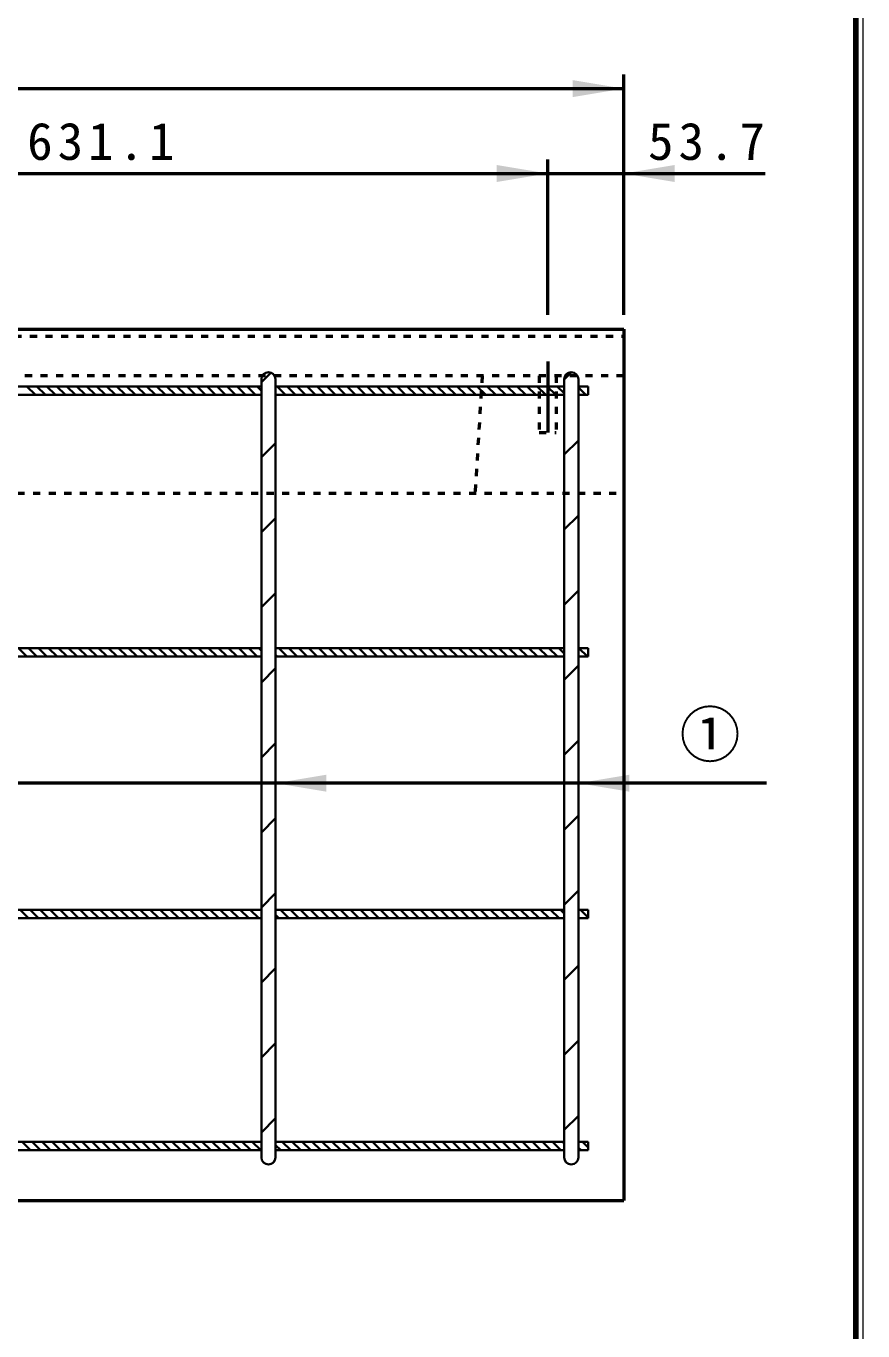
# Model space of a CAD drawing. Units: millimetres, scale not verified. Extents: x 100 to 4105, y 100 to 2870.
# Drawn here: x 3514 to 4105, y 841 to 1763 of the extents above; entities that cross this region are included whole.
import ezdxf
from ezdxf.enums import TextEntityAlignment as Align

# ---------------------------------------------------------------- set-up
doc = ezdxf.new("R2010")
doc.units = ezdxf.units.MM
doc.header["$LTSCALE"] = 5
doc.linetypes.add('USER1', pattern=[13.4, 10, -1.2, 1, -1.2])
doc.linetypes.add('USER2', pattern=[2.2, 1, -1.2])
doc.layers.add('V-nasSTD', color=7, linetype='Continuous', lineweight=50)
doc.styles.add('ＭＳ ゴシック', font='')
doc.styles.get('ＭＳ ゴシック').set_extended_font_data('MS Gothic')

msp = doc.modelspace()

# ---------------------------------------------------------------- hatches: boundary and pattern name
at = {"layer": 'V-nasSTD'}
for points in [[(3900, 1712.887), (3936, 1718.887), (3900, 1724.887)], [(3846.3, 1652.887), (3882.3, 1658.887), (3846.3, 1664.887)], [(3972, 1664.887), (3936, 1658.887), (3972, 1652.887)], [(3726, 1233.887), (3690, 1227.887), (3726, 1221.887)], [(3940, 1233.887), (3904, 1227.887), (3940, 1221.887)]]:
    msp.add_hatch(color=256, dxfattribs=at).paths.add_polyline_path(points)

# ---------------------------------------------------------------- linework, layer by layer
at = {"layer": 'V-nasSTD', "lineweight": 100}
msp.add_line((4100, 105), (4100, 2865), dxfattribs=at)
at = {"layer": 'V-nasSTD'}
for p, q in [((3936, 1558.887), (3936, 1728.887)), ((1936, 1718.887), (3936, 1718.887)), ((3882.3, 1558.887), (3882.3, 1668.887)), ((3251.2, 1658.887), (3882.3, 1658.887)), ((3882.3, 1658.887), (3936, 1658.887)), ((3936, 1658.887), (4036, 1658.887)), ((1936, 1548.887), (3936, 1548.887)), ((3936, 1548.887), (3936, 932.887)), ((4037, 1227.887), (3262, 1227.887)), ((1936, 932.887), (3936, 932.887))]:
    msp.add_line(p, q, dxfattribs=at)
at = {"layer": 'V-nasSTD', "linetype": 'USER2'}
for p, q in [((3197.5, 1543.887), (3936, 1543.887)), ((3936, 1515.887), (3197.5, 1515.887)), ((3836, 1515.887), (3831, 1432.887)), ((3876.3, 1515.887), (3876.3, 1475.887)), ((3888.3, 1515.887), (3888.3, 1475.887)), ((3876.3, 1475.887), (3888.3, 1475.887)), ((3188.75, 1432.887), (3936, 1432.887))]:
    msp.add_line(p, q, dxfattribs=at)
at = {"layer": 'V-nasSTD', "linetype": 'USER1'}
msp.add_line((3882.3, 1525.887), (3882.3, 1475.887), dxfattribs=at)
at = {"layer": 'V-nasSTD', "lineweight": 35}
for p, q in [((3680, 1511.314), (3686.755, 1518.069)), ((3680, 1513.387), (3680, 963.387)), ((3690, 1513.387), (3690, 963.387)), ((3894, 1513.182), (3899.201, 1518.383)), ((3894, 1513.387), (3894, 963.387)), ((3904, 1513.387), (3904, 963.387)), ((3476, 1508.387), (3680, 1508.387)), ((3514.333, 1508.387), (3520.333, 1502.387)), ((3521.404, 1508.387), (3527.404, 1502.387)), ((3528.475, 1508.387), (3534.475, 1502.387)), ((3535.546, 1508.387), (3541.546, 1502.387)), ((3542.617, 1508.387), (3548.617, 1502.387)), ((3549.688, 1508.387), (3555.688, 1502.387)), ((3556.759, 1508.387), (3562.759, 1502.387)), ((3563.83, 1508.387), (3569.83, 1502.387)), ((3570.901, 1508.387), (3576.901, 1502.387)), ((3577.972, 1508.387), (3583.972, 1502.387)), ((3585.044, 1508.387), (3591.044, 1502.387)), ((3592.115, 1508.387), (3598.115, 1502.387)), ((3599.186, 1508.387), (3605.186, 1502.387)), ((3606.257, 1508.387), (3612.257, 1502.387)), ((3613.328, 1508.387), (3619.328, 1502.387)), ((3620.399, 1508.387), (3626.399, 1502.387)), ((3627.47, 1508.387), (3633.47, 1502.387)), ((3634.541, 1508.387), (3640.541, 1502.387)), ((3641.612, 1508.387), (3647.612, 1502.387)), ((3648.683, 1508.387), (3654.683, 1502.387)), ((3655.754, 1508.387), (3661.754, 1502.387)), ((3662.825, 1508.387), (3668.825, 1502.387)), ((3669.896, 1508.387), (3675.896, 1502.387)), ((3676.967, 1508.387), (3680, 1505.354)), ((3690, 1508.387), (3894, 1508.387)), ((3691.11, 1508.387), (3697.11, 1502.387)), ((3698.181, 1508.387), (3704.181, 1502.387)), ((3705.252, 1508.387), (3711.252, 1502.387)), ((3712.323, 1508.387), (3718.323, 1502.387)), ((3719.394, 1508.387), (3725.394, 1502.387)), ((3726.465, 1508.387), (3732.465, 1502.387)), ((3733.536, 1508.387), (3739.536, 1502.387)), ((3740.607, 1508.387), (3746.607, 1502.387)), ((3747.678, 1508.387), (3753.678, 1502.387)), ((3754.749, 1508.387), (3760.749, 1502.387)), ((3761.82, 1508.387), (3767.82, 1502.387)), ((3768.891, 1508.387), (3774.891, 1502.387)), ((3775.962, 1508.387), (3781.962, 1502.387)), ((3783.033, 1508.387), (3789.033, 1502.387)), ((3790.105, 1508.387), (3796.105, 1502.387)), ((3797.176, 1508.387), (3803.176, 1502.387)), ((3804.247, 1508.387), (3810.247, 1502.387)), ((3811.318, 1508.387), (3817.318, 1502.387)), ((3818.389, 1508.387), (3824.389, 1502.387)), ((3825.46, 1508.387), (3831.46, 1502.387)), ((3832.531, 1508.387), (3838.531, 1502.387)), ((3839.602, 1508.387), (3845.602, 1502.387)), ((3846.673, 1508.387), (3852.673, 1502.387)), ((3853.744, 1508.387), (3859.744, 1502.387)), ((3860.815, 1508.387), (3866.815, 1502.387)), ((3867.886, 1508.387), (3873.886, 1502.387)), ((3874.957, 1508.387), (3880.957, 1502.387)), ((3882.028, 1508.387), (3888.028, 1502.387)), ((3889.099, 1508.387), (3894, 1503.486)), ((3904, 1508.387), (3911, 1508.387)), ((3904, 1507.628), (3909.242, 1502.387)), ((3910.313, 1508.387), (3911, 1507.699)), ((3911, 1508.387), (3911, 1502.387)), ((3476, 1502.387), (3680, 1502.387)), ((3690, 1502.387), (3894, 1502.387)), ((3904, 1502.387), (3911, 1502.387)), ((3680, 1458.281), (3690, 1468.281)), ((3894, 1460.149), (3904, 1470.149)), ((3680, 1405.248), (3690, 1415.248)), ((3894, 1407.116), (3904, 1417.116)), ((3680, 1352.215), (3690, 1362.215)), ((3894, 1354.083), (3904, 1364.083)), ((3476, 1323.387), (3680, 1323.387)), ((3508.414, 1323.387), (3514.414, 1317.387)), ((3515.485, 1323.387), (3521.485, 1317.387)), ((3522.556, 1323.387), (3528.556, 1317.387)), ((3529.627, 1323.387), (3535.627, 1317.387)), ((3536.698, 1323.387), (3542.698, 1317.387)), ((3543.769, 1323.387), (3549.769, 1317.387)), ((3550.84, 1323.387), (3556.84, 1317.387)), ((3557.912, 1323.387), (3563.912, 1317.387)), ((3564.983, 1323.387), (3570.983, 1317.387)), ((3572.054, 1323.387), (3578.054, 1317.387)), ((3579.125, 1323.387), (3585.125, 1317.387)), ((3586.196, 1323.387), (3592.196, 1317.387)), ((3593.267, 1323.387), (3599.267, 1317.387)), ((3600.338, 1323.387), (3606.338, 1317.387)), ((3607.409, 1323.387), (3613.409, 1317.387)), ((3614.48, 1323.387), (3620.48, 1317.387)), ((3621.551, 1323.387), (3627.551, 1317.387)), ((3628.622, 1323.387), (3634.622, 1317.387)), ((3635.693, 1323.387), (3641.693, 1317.387)), ((3642.764, 1323.387), (3648.764, 1317.387)), ((3649.835, 1323.387), (3655.835, 1317.387)), ((3656.906, 1323.387), (3662.906, 1317.387)), ((3663.978, 1323.387), (3669.978, 1317.387)), ((3671.049, 1323.387), (3677.049, 1317.387)), ((3678.12, 1323.387), (3680, 1321.506)), ((3690, 1323.387), (3894, 1323.387)), ((3692.262, 1323.387), (3698.262, 1317.387)), ((3699.333, 1323.387), (3705.333, 1317.387)), ((3706.404, 1323.387), (3712.404, 1317.387)), ((3713.475, 1323.387), (3719.475, 1317.387)), ((3720.546, 1323.387), (3726.546, 1317.387)), ((3727.617, 1323.387), (3733.617, 1317.387)), ((3734.688, 1323.387), (3740.688, 1317.387)), ((3741.759, 1323.387), (3747.759, 1317.387)), ((3748.83, 1323.387), (3754.83, 1317.387)), ((3755.901, 1323.387), (3761.901, 1317.387)), ((3762.972, 1323.387), (3768.972, 1317.387)), ((3770.044, 1323.387), (3776.044, 1317.387)), ((3777.115, 1323.387), (3783.115, 1317.387)), ((3784.186, 1323.387), (3790.186, 1317.387)), ((3791.257, 1323.387), (3797.257, 1317.387)), ((3798.328, 1323.387), (3804.328, 1317.387)), ((3805.399, 1323.387), (3811.399, 1317.387)), ((3812.47, 1323.387), (3818.47, 1317.387)), ((3819.541, 1323.387), (3825.541, 1317.387)), ((3826.612, 1323.387), (3832.612, 1317.387)), ((3833.683, 1323.387), (3839.683, 1317.387)), ((3840.754, 1323.387), (3846.754, 1317.387)), ((3847.825, 1323.387), (3853.825, 1317.387)), ((3854.896, 1323.387), (3860.896, 1317.387)), ((3861.967, 1323.387), (3867.967, 1317.387)), ((3869.038, 1323.387), (3875.038, 1317.387)), ((3876.11, 1323.387), (3882.11, 1317.387)), ((3883.181, 1323.387), (3889.181, 1317.387)), ((3890.252, 1323.387), (3894, 1319.638)), ((3904, 1323.387), (3911, 1323.387)), ((3904.394, 1323.387), (3910.394, 1317.387)), ((3911, 1323.387), (3911, 1317.387)), ((3476, 1317.387), (3680, 1317.387)), ((3690, 1318.577), (3691.191, 1317.387)), ((3690, 1317.387), (3894, 1317.387)), ((3894, 1301.05), (3904, 1311.05)), ((3904, 1317.387), (3911, 1317.387)), ((3680, 1299.182), (3690, 1309.182)), ((3680, 1246.149), (3690, 1256.149)), ((3894, 1248.017), (3904, 1258.017)), ((3680, 1193.116), (3690, 1203.116)), ((3894, 1194.984), (3904, 1204.984)), ((3680, 1140.083), (3690, 1150.083)), ((3894, 1141.951), (3904, 1151.951)), ((3476, 1138.387), (3680, 1138.387)), ((3509.566, 1138.387), (3515.566, 1132.387)), ((3516.637, 1138.387), (3522.637, 1132.387)), ((3523.708, 1138.387), (3529.708, 1132.387)), ((3530.779, 1138.387), (3536.779, 1132.387)), ((3537.851, 1138.387), (3543.851, 1132.387)), ((3544.922, 1138.387), (3550.922, 1132.387)), ((3551.993, 1138.387), (3557.993, 1132.387)), ((3559.064, 1138.387), (3565.064, 1132.387)), ((3566.135, 1138.387), (3572.135, 1132.387)), ((3573.206, 1138.387), (3579.206, 1132.387)), ((3580.277, 1138.387), (3586.277, 1132.387)), ((3587.348, 1138.387), (3593.348, 1132.387)), ((3594.419, 1138.387), (3600.419, 1132.387)), ((3601.49, 1138.387), (3607.49, 1132.387)), ((3608.561, 1138.387), (3614.561, 1132.387)), ((3615.632, 1138.387), (3621.632, 1132.387)), ((3622.703, 1138.387), (3628.703, 1132.387)), ((3629.774, 1138.387), (3635.774, 1132.387)), ((3636.845, 1138.387), (3642.845, 1132.387)), ((3643.917, 1138.387), (3649.917, 1132.387)), ((3650.988, 1138.387), (3656.988, 1132.387)), ((3658.059, 1138.387), (3664.059, 1132.387)), ((3665.13, 1138.387), (3671.13, 1132.387)), ((3672.201, 1138.387), (3678.201, 1132.387)), ((3679.272, 1138.387), (3680, 1137.659)), ((3690, 1138.387), (3894, 1138.387)), ((3690, 1134.73), (3692.343, 1132.387)), ((3693.414, 1138.387), (3699.414, 1132.387)), ((3700.485, 1138.387), (3706.485, 1132.387)), ((3707.556, 1138.387), (3713.556, 1132.387)), ((3714.627, 1138.387), (3720.627, 1132.387)), ((3721.698, 1138.387), (3727.698, 1132.387)), ((3728.769, 1138.387), (3734.769, 1132.387)), ((3735.84, 1138.387), (3741.84, 1132.387)), ((3742.912, 1138.387), (3748.912, 1132.387)), ((3749.983, 1138.387), (3755.983, 1132.387)), ((3757.054, 1138.387), (3763.054, 1132.387)), ((3764.125, 1138.387), (3770.125, 1132.387)), ((3771.196, 1138.387), (3777.196, 1132.387)), ((3778.267, 1138.387), (3784.267, 1132.387)), ((3785.338, 1138.387), (3791.338, 1132.387)), ((3792.409, 1138.387), (3798.409, 1132.387)), ((3799.48, 1138.387), (3805.48, 1132.387)), ((3806.551, 1138.387), (3812.551, 1132.387)), ((3813.622, 1138.387), (3819.622, 1132.387)), ((3820.693, 1138.387), (3826.693, 1132.387)), ((3827.764, 1138.387), (3833.764, 1132.387)), ((3834.835, 1138.387), (3840.835, 1132.387)), ((3841.906, 1138.387), (3847.906, 1132.387)), ((3848.978, 1138.387), (3854.978, 1132.387)), ((3856.049, 1138.387), (3862.049, 1132.387)), ((3863.12, 1138.387), (3869.12, 1132.387)), ((3870.191, 1138.387), (3876.191, 1132.387)), ((3877.262, 1138.387), (3883.262, 1132.387)), ((3884.333, 1138.387), (3890.333, 1132.387)), ((3891.404, 1138.387), (3894, 1135.791)), ((3904, 1138.387), (3911, 1138.387)), ((3905.546, 1138.387), (3911, 1132.933)), ((3911, 1138.387), (3911, 1132.387)), ((3476, 1132.387), (3680, 1132.387)), ((3690, 1132.387), (3894, 1132.387)), ((3904, 1132.862), (3904.475, 1132.387)), ((3904, 1132.387), (3911, 1132.387)), ((3894, 1088.918), (3904, 1098.918)), ((3680, 1087.05), (3690, 1097.05)), ((3680, 1034.017), (3690, 1044.017)), ((3894, 1035.885), (3904, 1045.885)), ((3680, 980.984), (3690, 990.984)), ((3894, 982.852), (3904, 992.852)), ((3476, 974.387), (3680, 974.387)), ((3510.932, 974.387), (3516.932, 968.387)), ((3518.003, 974.387), (3524.003, 968.387)), ((3525.074, 974.387), (3531.074, 968.387)), ((3532.145, 974.387), (3538.145, 968.387)), ((3539.216, 974.387), (3545.216, 968.387)), ((3546.287, 974.387), (3552.287, 968.387)), ((3553.358, 974.387), (3559.358, 968.387)), ((3560.429, 974.387), (3566.429, 968.387)), ((3567.5, 974.387), (3573.5, 968.387)), ((3574.571, 974.387), (3580.571, 968.387)), ((3581.642, 974.387), (3587.642, 968.387)), ((3588.713, 974.387), (3594.713, 968.387)), ((3595.785, 974.387), (3601.785, 968.387)), ((3602.856, 974.387), (3608.856, 968.387)), ((3609.927, 974.387), (3615.927, 968.387)), ((3616.998, 974.387), (3622.998, 968.387)), ((3624.069, 974.387), (3630.069, 968.387)), ((3631.14, 974.387), (3637.14, 968.387)), ((3638.211, 974.387), (3644.211, 968.387)), ((3645.282, 974.387), (3651.282, 968.387)), ((3652.353, 974.387), (3658.353, 968.387)), ((3659.424, 974.387), (3665.424, 968.387)), ((3666.495, 974.387), (3672.495, 968.387)), ((3673.566, 974.387), (3679.566, 968.387)), ((3690, 974.387), (3894, 974.387)), ((3690, 972.095), (3693.708, 968.387)), ((3694.779, 974.387), (3700.779, 968.387)), ((3701.851, 974.387), (3707.851, 968.387)), ((3708.922, 974.387), (3714.922, 968.387)), ((3715.993, 974.387), (3721.993, 968.387)), ((3723.064, 974.387), (3729.064, 968.387)), ((3730.135, 974.387), (3736.135, 968.387)), ((3737.206, 974.387), (3743.206, 968.387)), ((3744.277, 974.387), (3750.277, 968.387)), ((3751.348, 974.387), (3757.348, 968.387)), ((3758.419, 974.387), (3764.419, 968.387)), ((3765.49, 974.387), (3771.49, 968.387)), ((3772.561, 974.387), (3778.561, 968.387)), ((3779.632, 974.387), (3785.632, 968.387)), ((3786.703, 974.387), (3792.703, 968.387)), ((3793.774, 974.387), (3799.774, 968.387)), ((3800.845, 974.387), (3806.845, 968.387)), ((3807.917, 974.387), (3813.917, 968.387)), ((3814.988, 974.387), (3820.988, 968.387)), ((3822.059, 974.387), (3828.059, 968.387)), ((3829.13, 974.387), (3835.13, 968.387)), ((3836.201, 974.387), (3842.201, 968.387)), ((3843.272, 974.387), (3849.272, 968.387)), ((3850.343, 974.387), (3856.343, 968.387)), ((3857.414, 974.387), (3863.414, 968.387)), ((3864.485, 974.387), (3870.485, 968.387)), ((3871.556, 974.387), (3877.556, 968.387)), ((3878.627, 974.387), (3884.627, 968.387)), ((3885.698, 974.387), (3891.698, 968.387)), ((3892.769, 974.387), (3894, 973.156)), ((3904, 974.387), (3911, 974.387)), ((3904, 970.227), (3905.84, 968.387)), ((3906.912, 974.387), (3911, 970.298)), ((3911, 974.387), (3911, 968.387)), ((3476, 968.387), (3680, 968.387)), ((3690, 968.387), (3894, 968.387)), ((3904, 968.387), (3911, 968.387))]:
    msp.add_line(p, q, dxfattribs=at)
at = {"layer": 'V-nasSTD', "lineweight": 13}
msp.add_lwpolyline([(100, 100), (100, 2870), (4105, 2870), (4105, 100)], close=True, dxfattribs=at)
at = {"layer": 'V-nasSTD', "lineweight": 35}
for centre, start, end in [((3685, 1513.387), 0, 180), ((3899, 1513.387), 0, 180), ((3685, 963.387), 180, 0), ((3899, 963.387), 180, 0)]:
    msp.add_arc(centre, 5, start, end, dxfattribs=at)

# ---------------------------------------------------------------- texts
at = {"layer": 'V-nasSTD', "style": 'ＭＳ ゴシック'}
msp.add_text('①', height=31.67, dxfattribs=at).set_placement((3975.4, 1278.087), align=Align.TOP_LEFT)
at = {"layer": 'V-nasSTD', "char_height": 26.39, "attachment_point": 1, "style": 'ＭＳ ゴシック'}
for s, insert in [('\\T1.2;631.1', (3514.55, 1694.887)), ('\\T1.2;53.7', (3953.2, 1694.887))]:
    msp.add_mtext(s, dxfattribs=dict(at, insert=insert))

doc.saveas('drawing.dxf')
